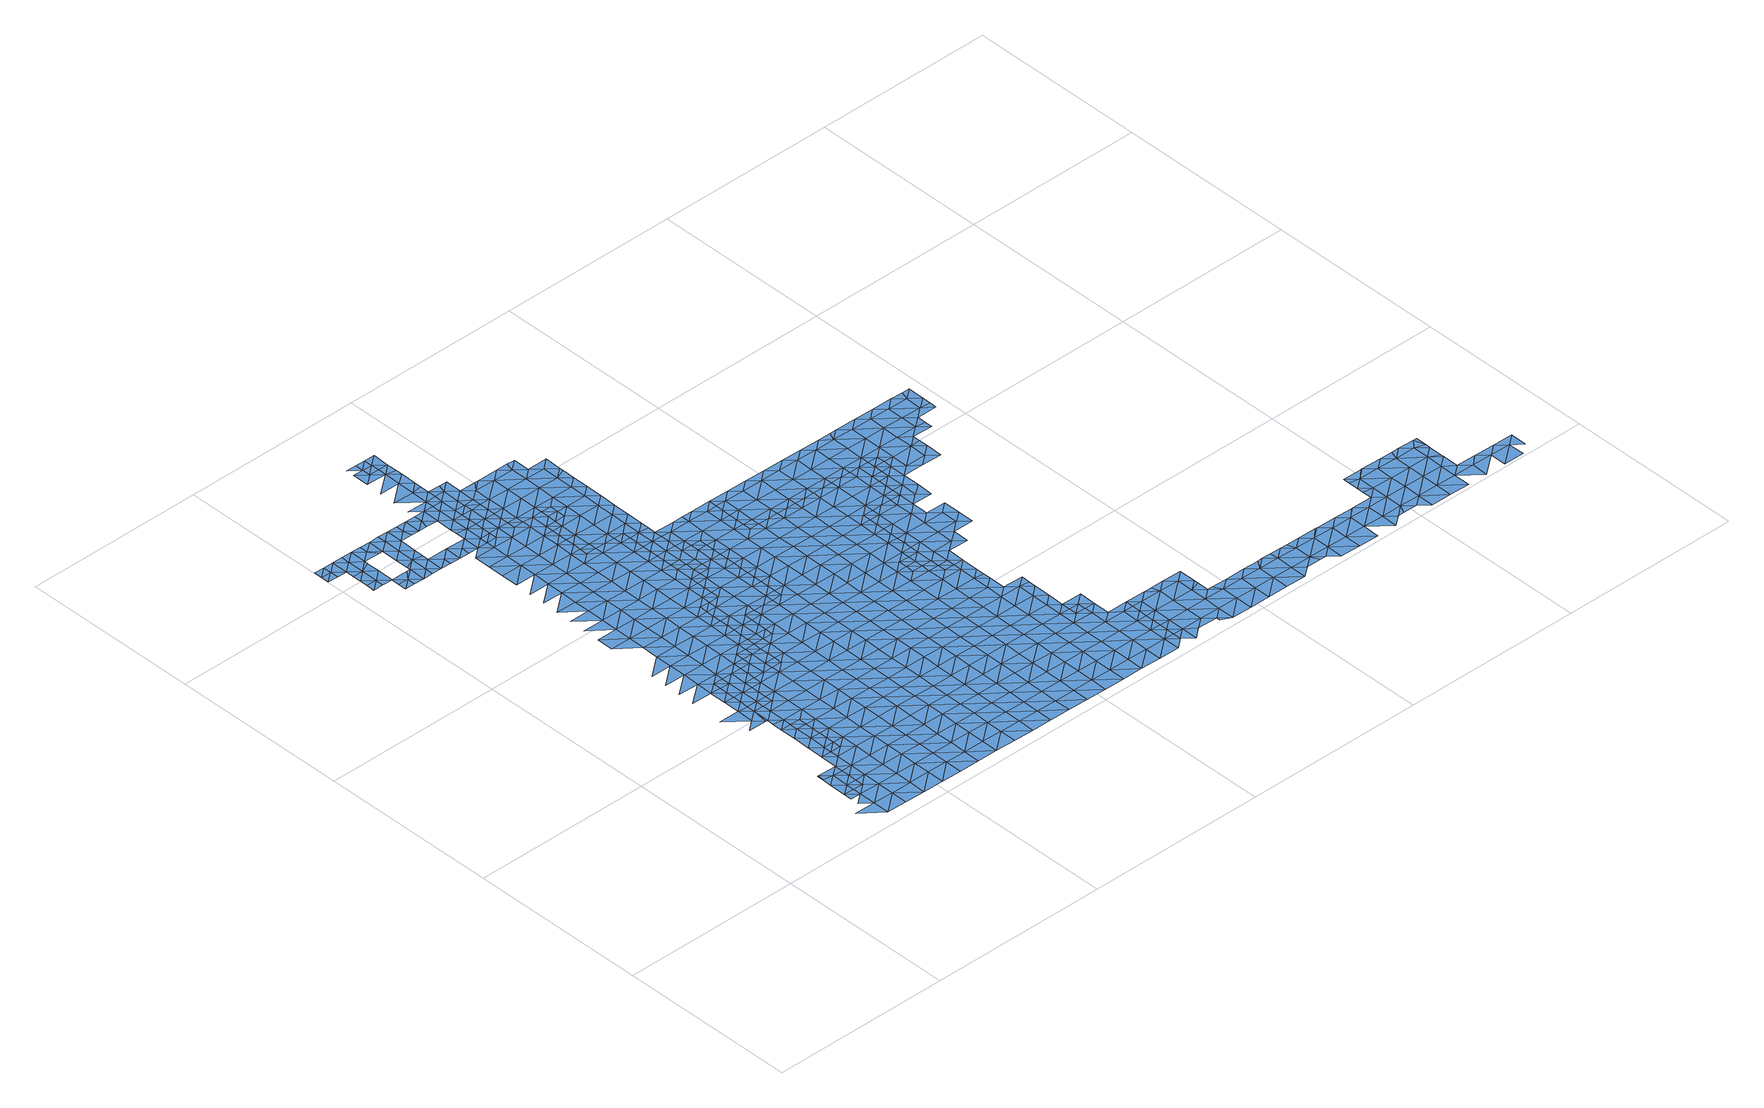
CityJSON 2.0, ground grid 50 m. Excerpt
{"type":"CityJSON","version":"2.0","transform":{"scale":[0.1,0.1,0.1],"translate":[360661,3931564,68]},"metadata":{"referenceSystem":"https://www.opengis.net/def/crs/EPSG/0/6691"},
"CityObjects":{
"waterbody1":{"type":"WaterBody","attributes":{"name":"9","class":"1140","function":"1","WaterBodyRiverFloodingRiskAttribute.description":"5","WaterBodyRiverFloodingRiskAttribute.rankOrg":"2","WaterBodyRiverFloodingRiskAttribute.adminType":"2","WaterBodyRiverFloodingRiskAttribute.scale":"L1"},"geometry":[{"type":"MultiSurface","lod":"1","boundaries":[[[0,1,2]],[[3,4,0]],[[5,6,3]],[[7,5,3]],[[8,3,0]],[[0,2,9]],[[3,10,7]],[[2,11,9]],[[8,10,3]],[[0,9,8]],[[12,9,11]],[[8,13,10]],[[13,14,15]],[[15,10,13]],[[16,17,14]],[[17,16,18]],[[14,13,16]],[[8,9,19]],[[19,9,12]],[[20,21,18]],[[16,20,18]],[[19,22,8]],[[13,8,22]],[[13,23,16]],[[24,21,20]],[[25,26,27]],[[12,28,19]],[[13,22,23]],[[20,29,24]],[[30,26,31]],[[32,28,12]],[[16,23,33]],[[20,16,34]],[[28,35,19]],[[20,34,29]],[[36,26,25]],[[16,33,34]],[[37,38,39]],[[22,19,35]],[[22,40,23]],[[31,26,36]],[[41,38,37]],[[36,25,42]],[[39,38,42]],[[43,44,31]],[[31,44,45]],[[31,36,43]],[[23,46,33]],[[47,48,49]],[[50,51,52]],[[50,29,51]],[[44,53,45]],[[29,34,51]],[[40,22,35]],[[36,42,54]],[[42,38,54]],[[55,28,32]],[[53,56,45]],[[41,57,38]],[[45,56,48]],[[58,59,49]],[[33,60,34]],[[61,62,63]],[[64,36,54]],[[61,52,62]],[[56,65,48]],[[66,49,48]],[[52,51,62]],[[46,23,40]],[[60,51,34]],[[65,66,48]],[[57,67,38]],[[62,68,63]],[[69,70,58]],[[38,67,54]],[[71,68,57]],[[71,63,68]],[[54,72,64]],[[55,32,73]],[[35,28,55]],[[60,33,46]],[[51,74,62]],[[75,58,49]],[[68,67,57]],[[76,77,69]],[[75,49,66]],[[40,35,78]],[[79,46,40]],[[80,68,62]],[[78,35,55]],[[54,81,72]],[[82,69,58]],[[51,60,74]],[[54,67,81]],[[83,75,66]],[[75,82,58]],[[84,60,46]],[[85,67,68]],[[86,76,69]],[[40,78,79]],[[87,88,89]],[[62,74,80]],[[90,91,92]],[[92,72,90]],[[55,73,93]],[[82,86,69]],[[94,78,55]],[[88,95,89]],[[89,96,87]],[[72,81,90]],[[97,81,67]],[[83,98,75]],[[93,94,55]],[[99,95,76]],[[46,79,84]],[[90,100,91]],[[68,80,85]],[[100,101,102]],[[102,91,100]],[[86,99,76]],[[103,79,78]],[[74,60,104]],[[105,90,81]],[[104,60,84]],[[106,80,74]],[[94,103,78]],[[67,85,97]],[[95,107,89]],[[108,101,100]],[[75,109,82]],[[99,107,95]],[[110,84,79]],[[111,96,112]],[[113,106,74]],[[113,74,104]],[[75,98,114]],[[80,115,85]],[[81,97,105]],[[116,114,98]],[[117,108,100]],[[82,118,86]],[[119,104,84]],[[89,120,96]],[[121,112,122]],[[106,115,80]],[[93,123,94]],[[110,79,103]],[[124,125,90]],[[109,75,114]],[[126,120,89]],[[85,127,97]],[[90,105,124]],[[100,90,125]],[[128,129,122]],[[86,130,99]],[[89,107,126]],[[115,127,85]],[[119,84,110]],[[100,125,117]],[[116,131,114]],[[118,82,109]],[[123,132,94]],[[133,105,97]],[[104,134,113]],[[135,129,128]],[[132,136,94]],[[137,109,114]],[[138,134,104]],[[112,96,139]],[[134,106,113]],[[112,140,122]],[[127,133,97]],[[141,137,114]],[[138,104,119]],[[141,114,131]],[[130,86,118]],[[103,94,136]],[[103,142,110]],[[140,128,122]],[[143,144,135]],[[145,117,125]],[[96,120,139]],[[136,142,103]],[[107,99,146]],[[107,147,126]],[[148,115,106]],[[124,105,133]],[[149,118,109]],[[110,150,119]],[[124,151,125]],[[147,120,126]],[[134,148,106]],[[152,135,128]],[[99,130,146]],[[112,139,140]],[[149,109,137]],[[125,153,145]],[[142,150,110]],[[154,143,155]],[[156,157,158]],[[115,159,127]],[[160,130,118]],[[147,107,146]],[[119,161,138]],[[162,139,120]],[[148,159,115]],[[163,153,125]],[[124,133,151]],[[151,163,125]],[[164,156,158]],[[150,161,119]],[[157,155,158]],[[128,140,152]],[[165,136,132]],[[152,166,135]],[[138,161,134]],[[137,167,149]],[[132,123,168]],[[127,169,133]],[[170,146,130]],[[159,169,127]],[[143,135,166]],[[171,164,172]],[[139,173,140]],[[118,149,160]],[[120,147,162]],[[123,174,168]],[[136,165,142]],[[166,175,143]],[[176,151,133]],[[177,178,171]],[[179,149,167]],[[164,158,172]],[[134,180,148]],[[172,177,171]],[[163,181,153]],[[161,180,134]],[[181,182,183]],[[169,176,133]],[[155,143,175]],[[146,184,147]],[[185,158,155]],[[173,139,162]],[[140,186,152]],[[183,153,181]],[[130,160,170]],[[170,184,146]],[[187,160,149]],[[173,186,140]],[[132,168,165]],[[142,188,150]],[[189,163,151]],[[190,187,149]],[[191,192,182]],[[190,149,179]],[[148,193,159]],[[165,188,142]],[[180,193,148]],[[194,166,152]],[[176,189,151]],[[195,172,158]],[[192,191,179]],[[191,182,181]],[[185,155,175]],[[196,170,160]],[[174,197,168]],[[150,198,161]],[[199,196,160]],[[200,178,177]],[[199,160,187]],[[159,201,169]],[[188,198,150]],[[162,147,202]],[[193,201,159]],[[203,175,166]],[[204,179,191]],[[205,165,168]],[[147,184,202]],[[195,158,185]],[[162,206,173]],[[152,186,194]],[[181,163,207]],[[161,208,180]],[[209,210,170]],[[170,210,184]],[[211,200,177]],[[197,205,168]],[[209,170,196]],[[169,212,176]],[[207,163,189]],[[198,208,161]],[[213,206,162]],[[181,214,191]],[[201,212,169]],[[213,162,202]],[[215,216,172]],[[217,188,165]],[[191,218,204]],[[166,194,203]],[[203,219,175]],[[175,220,185]],[[172,195,215]],[[180,221,193]],[[177,172,216]],[[222,223,184]],[[184,223,202]],[[205,217,165]],[[176,224,189]],[[208,221,180]],[[184,210,222]],[[212,224,176]],[[181,207,214]],[[225,194,186]],[[226,198,188]],[[227,195,185]],[[186,173,228]],[[211,177,216]],[[191,229,218]],[[193,230,201]],[[228,173,206]],[[223,231,202]],[[224,232,189]],[[189,233,207]],[[191,214,229]],[[175,219,220]],[[234,208,198]],[[202,235,213]],[[236,215,195]],[[237,238,239]],[[232,233,189]],[[240,239,238]],[[201,241,212]],[[188,217,226]],[[242,211,216]],[[243,211,242]],[[231,235,202]],[[244,214,207]],[[235,206,213]],[[193,221,230]],[[245,243,242]],[[205,197,246]],[[186,228,225]],[[247,248,249]],[[203,250,219]],[[247,218,248]],[[185,220,227]],[[251,221,208]],[[252,253,254]],[[203,194,250]],[[218,229,248]],[[233,244,207]],[[215,255,216]],[[256,220,219]],[[212,257,224]],[[198,226,234]],[[258,242,216]],[[223,259,231]],[[260,245,242]],[[261,245,260]],[[254,239,252]],[[262,229,214]],[[263,228,206]],[[201,230,241]],[[264,261,260]],[[217,205,265]],[[194,225,250]],[[266,267,268]],[[240,269,239]],[[266,249,267]],[[195,227,236]],[[235,263,206]],[[270,230,221]],[[271,256,219]],[[253,272,273]],[[265,205,246]],[[255,258,216]],[[249,248,267]],[[244,262,214]],[[256,274,220]],[[275,227,220]],[[276,277,278]],[[279,280,281]],[[259,282,231]],[[258,283,242]],[[208,234,251]],[[284,260,242]],[[285,264,260]],[[281,264,285]],[[286,248,229]],[[287,225,228]],[[274,275,220]],[[212,241,257]],[[224,288,232]],[[283,284,242]],[[289,290,239]],[[291,268,267]],[[226,217,292]],[[289,239,269]],[[215,236,255]],[[293,276,278]],[[219,250,271]],[[252,239,290]],[[279,281,285]],[[294,295,231]],[[275,296,227]],[[231,295,235]],[[217,265,292]],[[292,297,226]],[[278,277,272]],[[221,251,270]],[[298,285,260]],[[231,282,294]],[[299,250,225]],[[296,300,227]],[[301,302,293]],[[227,300,236]],[[224,257,303]],[[232,304,233]],[[305,298,260]],[[287,228,263]],[[305,260,284]],[[252,306,253]],[[234,226,297]],[[307,252,290]],[[308,309,230]],[[246,310,265]],[[295,311,235]],[[312,263,235]],[[313,256,271]],[[314,279,285]],[[286,229,262]],[[315,258,255]],[[267,248,286]],[[311,312,235]],[[300,316,236]],[[317,255,236]],[[224,303,288]],[[297,318,234]],[[233,304,244]],[[291,267,319]],[[252,307,306]],[[230,270,308]],[[241,230,309]],[[320,278,272]],[[316,317,236]],[[299,225,287]],[[251,234,318]],[[285,298,314]],[[314,321,279]],[[309,322,241]],[[265,323,292]],[[324,287,263]],[[325,313,271]],[[326,262,244]],[[272,253,327]],[[267,328,319]],[[253,306,327]],[[255,329,315]],[[232,288,304]],[[318,330,251]],[[251,331,270]],[[332,320,272]],[[257,241,322]],[[271,250,333]],[[324,263,312]],[[267,286,328]],[[333,250,299]],[[334,332,272]],[[329,255,317]],[[334,272,327]],[[335,325,271]],[[322,336,257]],[[292,337,297]],[[336,288,303]],[[338,299,287]],[[339,286,262]],[[265,310,323]],[[340,338,287]],[[270,341,308]],[[303,257,336]],[[342,324,312]],[[287,324,340]],[[244,304,326]],[[343,319,328]],[[335,271,333]],[[331,251,330]],[[337,292,323]],[[297,344,318]],[[317,345,329]],[[346,304,288]],[[347,333,299]],[[342,312,348]],[[349,347,299]],[[308,350,309]],[[286,351,328]],[[299,338,349]],[[262,326,339]],[[317,352,345]],[[328,353,343]],[[341,270,331]],[[354,324,342]],[[310,355,323]],[[344,297,337]],[[356,325,335]],[[357,330,318]],[[358,326,304]],[[359,329,345]],[[360,361,333]],[[348,362,342]],[[288,336,346]],[[333,347,360]],[[286,339,351]],[[335,333,361]],[[363,354,342]],[[352,364,345]],[[350,308,341]],[[322,309,350]],[[362,363,342]],[[365,364,352]],[[366,318,344]],[[364,359,345]],[[367,331,330]],[[361,368,335]],[[335,369,356]],[[326,370,339]],[[368,369,335]],[[371,328,351]],[[350,372,322]],[[304,346,358]],[[353,328,371]],[[337,323,373]],[[364,374,359]],[[375,354,363]],[[373,323,355]],[[336,322,372]],[[318,366,357]],[[331,367,341]],[[373,376,337]],[[370,326,358]],[[339,377,351]],[[372,378,336]],[[379,380,381]],[[370,377,339]],[[344,337,376]],[[379,353,371]],[[381,353,379]],[[346,336,378]],[[330,357,367]],[[341,382,350]],[[383,371,351]],[[378,384,346]],[[377,383,351]],[[385,386,387]],[[386,380,379]],[[385,380,386]],[[355,388,373]],[[358,346,384]],[[366,389,357]],[[382,341,367]],[[350,390,372]],[[391,379,371]],[[344,376,392]],[[366,344,389]],[[386,393,387]],[[384,394,358]],[[393,395,396]],[[383,391,371]],[[397,398,399]],[[396,387,393]],[[344,392,389]],[[399,400,397]],[[370,358,394]],[[401,377,370]],[[390,350,382]],[[388,402,373]],[[372,403,378]],[[397,400,404]],[[405,386,379]],[[393,406,395]],[[398,407,408]],[[376,373,402]],[[397,407,398]],[[409,406,410]],[[409,395,406]],[[411,383,377]],[[403,372,390]],[[378,412,384]],[[357,389,413]],[[367,357,414]],[[415,408,407]],[[404,416,397]],[[370,394,401]],[[379,391,417]],[[386,418,393]],[[414,357,413]],[[382,367,414]],[[419,420,421]],[[419,410,420]],[[376,402,422]],[[412,378,403]],[[410,406,420]],[[405,379,417]],[[392,376,423]],[[405,418,386]],[[384,424,394]],[[411,377,401]],[[425,391,383]],[[416,426,397]],[[397,426,407]],[[423,376,422]],[[427,416,428]],[[390,382,429]],[[388,430,402]],[[427,421,420]],[[428,421,427]],[[415,407,431]],[[432,425,383]],[[424,384,412]],[[389,392,433]],[[394,434,401]],[[435,420,406]],[[382,414,429]],[[432,383,411]],[[436,417,391]],[[427,426,416]],[[433,392,423]],[[406,393,435]],[[403,390,437]],[[438,422,402]],[[434,394,424]],[[413,389,439]],[[390,429,437]],[[393,418,435]],[[434,440,401]],[[441,438,402]],[[439,389,433]],[[414,413,439]],[[431,407,442]],[[407,426,442]],[[412,403,443]],[[411,401,440]],[[402,430,441]],[[436,391,425]],[[427,420,444]],[[403,437,443]],[[444,420,435]],[[440,445,411]],[[411,446,432]],[[405,417,447]],[[448,433,423]],[[429,414,449]],[[444,450,427]],[[424,412,451]],[[431,442,452]],[[423,422,448]],[[418,405,447]],[[424,453,434]],[[414,439,449]],[[426,427,450]],[[412,443,451]],[[417,436,447]],[[418,454,435]],[[432,455,425]],[[448,422,438]],[[437,429,456]],[[430,457,441]],[[446,411,445]],[[455,436,425]],[[434,458,440]],[[429,449,456]],[[442,426,459]],[[424,451,453]],[[454,418,447]],[[435,460,444]],[[452,442,461]],[[439,433,462]],[[426,450,459]],[[443,437,463]],[[455,432,446]],[[441,464,438]],[[465,447,436]],[[444,466,450]],[[433,448,462]],[[437,456,463]],[[434,453,458]],[[460,435,454]],[[440,467,445]],[[468,442,459]],[[464,448,438]],[[449,439,469]],[[461,442,468]],[[470,441,457]],[[451,443,471]],[[466,472,450]],[[472,473,450]],[[439,462,469]],[[444,474,466]],[[443,463,471]],[[447,475,454]],[[440,458,476]],[[445,477,446]],[[459,450,473]],[[436,455,465]],[[465,475,447]],[[444,460,474]],[[456,449,478]],[[441,470,464]],[[453,451,479]],[[448,480,462]],[[473,481,459]],[[482,468,459]],[[481,482,459]],[[449,469,478]],[[440,476,467]],[[451,471,479]],[[446,483,455]],[[484,469,462]],[[485,466,474]],[[463,456,486]],[[480,448,464]],[[461,468,487]],[[457,488,470]],[[483,465,455]],[[460,454,489]],[[490,487,468]],[[456,478,486]],[[445,467,477]],[[490,468,482]],[[453,479,491]],[[458,453,492]],[[460,493,474]],[[494,488,457]],[[495,467,476]],[[454,475,489]],[[489,493,460]],[[496,485,474]],[[484,462,480]],[[492,453,491]],[[476,458,492]],[[463,486,497]],[[446,477,483]],[[471,463,498]],[[499,495,476]],[[465,500,475]],[[483,500,465]],[[478,469,501]],[[498,463,497]],[[479,471,498]],[[502,503,467]],[[501,469,484]],[[464,470,504]],[[467,495,502]],[[477,467,503]],[[476,492,499]],[[504,470,488]],[[480,464,504]],[[496,474,505]],[[474,493,505]],[[486,478,506]],[[491,479,507]],[[506,478,501]],[[508,497,486]],[[489,475,509]],[[479,498,507]],[[510,495,499]],[[475,500,509]],[[484,480,511]],[[512,496,505]],[[492,513,499]],[[484,514,501]],[[515,486,506]],[[516,517,477]],[[518,498,497]],[[517,500,483]],[[480,504,511]],[[477,503,516]],[[493,489,519]],[[520,510,499]],[[491,507,521]],[[522,516,503]],[[519,489,509]],[[492,491,523]],[[524,507,498]],[[483,477,517]],[[525,504,488]],[[501,526,506]],[[508,486,515]],[[508,518,497]],[[505,527,512]],[[523,491,521]],[[492,523,513]],[[488,494,525]],[[499,513,520]],[[484,511,514]],[[514,528,501]],[[518,524,498]],[[505,493,529]],[[500,530,509]],[[510,520,531]],[[532,533,506]],[[534,527,505]],[[506,533,515]],[[493,519,529]],[[501,528,526]],[[532,506,526]],[[494,535,525]],[[504,536,511]],[[537,507,524]],[[522,538,516]],[[521,507,537]],[[539,508,515]],[[540,513,523]],[[533,539,515]],[[537,541,521]],[[542,523,521]],[[500,517,530]],[[543,514,511]],[[505,529,534]],[[541,542,521]],[[536,504,525]],[[544,545,516]],[[516,545,517]],[[536,543,511]],[[519,509,546]],[[516,538,544]],[[547,529,519]],[[548,526,528]],[[549,540,523]],[[518,550,524]],[[539,551,508]],[[509,530,546]],[[545,552,517]],[[508,551,518]],[[553,527,534]],[[525,535,554]],[[528,514,555]],[[552,556,517]],[[517,556,530]],[[557,555,514]],[[549,523,542]],[[543,557,514]],[[558,536,525]],[[528,559,548]],[[547,519,546]],[[560,558,525]],[[555,559,528]],[[561,534,529]],[[560,525,554]],[[562,553,534]],[[518,551,563]],[[564,565,530]],[[530,565,546]],[[550,518,563]],[[558,566,536]],[[530,556,564]],[[567,529,547]],[[566,568,536]],[[536,568,543]],[[565,569,546]],[[569,570,546]],[[568,571,543]],[[547,546,570]],[[529,567,561]],[[571,572,543]],[[562,534,561]],[[557,543,572]],[[572,573,557]],[[555,557,574]],[[573,574,557]],[[575,562,561]],[[567,547,576]],[[547,570,576]],[[561,577,575]],[[576,570,578]],[[579,580,567]],[[567,576,579]],[[561,567,580]],[[578,581,576]],[[561,580,577]],[[582,576,581]],[[583,577,580]],[[579,584,580]],[[585,582,581]],[[579,576,584]],[[586,583,580]],[[584,576,582]],[[585,587,582]],[[588,580,584]],[[586,580,588]],[[589,590,582]],[[582,587,589]],[[584,582,590]],[[591,586,588]],[[590,592,584]],[[592,593,584]],[[588,584,593]],[[591,588,594]],[[588,593,594]],[[594,593,595]],[[595,593,596]],[[597,594,595]],[[596,598,595]],[[598,599,595]],[[599,600,595]],[[597,595,600]]]}]},
"waterbody2":{"type":"WaterBody","attributes":{"name":"9","class":"1140","function":"1","WaterBodyRiverFloodingRiskAttribute.description":"5","WaterBodyRiverFloodingRiskAttribute.rankOrg":"1","WaterBodyRiverFloodingRiskAttribute.adminType":"2","WaterBodyRiverFloodingRiskAttribute.scale":"L1"},"geometry":[{"type":"MultiSurface","lod":"1","boundaries":[[[15,14,601]],[[7,10,601]],[[17,18,602]],[[602,14,17]],[[603,604,605]],[[5,601,606]],[[606,601,602]],[[606,602,603]],[[602,604,603]],[[18,604,602]],[[5,7,601]],[[10,15,601]],[[14,602,601]]]}]},
"waterbody3":{"type":"WaterBody","attributes":{"name":"9","class":"1140","function":"1","WaterBodyRiverFloodingRiskAttribute.description":"5","WaterBodyRiverFloodingRiskAttribute.rankOrg":"1","WaterBodyRiverFloodingRiskAttribute.adminType":"2","WaterBodyRiverFloodingRiskAttribute.scale":"L1"},"geometry":[{"type":"MultiSurface","lod":"1","boundaries":[[[607,608,21]],[[24,29,50]],[[609,610,611]],[[71,41,610]],[[41,37,610]],[[607,50,52]],[[611,608,609]],[[24,50,607]],[[607,21,24]],[[607,609,608]],[[610,37,611]],[[71,57,41]],[[63,71,610]],[[609,63,610]],[[609,61,63]],[[61,609,52]],[[52,609,607]]]}]},
"waterbody4":{"type":"WaterBody","attributes":{"name":"9","class":"1140","function":"1","WaterBodyRiverFloodingRiskAttribute.description":"5","WaterBodyRiverFloodingRiskAttribute.rankOrg":"1","WaterBodyRiverFloodingRiskAttribute.adminType":"2","WaterBodyRiverFloodingRiskAttribute.scale":"L1"},"geometry":[{"type":"MultiSurface","lod":"1","boundaries":[[[612,613,44]],[[53,44,613]],[[167,137,614]],[[141,614,137]],[[131,116,615]],[[108,615,101]],[[613,616,56]],[[179,167,192]],[[192,167,614]],[[192,614,182]],[[182,614,617]],[[131,615,117]],[[145,153,617]],[[108,117,615]],[[117,145,617]],[[117,617,131]],[[131,617,614]],[[141,131,614]],[[116,98,615]],[[615,98,101]],[[101,98,616]],[[613,101,616]],[[102,101,613]],[[91,102,613]],[[43,36,612]],[[92,91,612]],[[72,92,612]],[[64,72,612]],[[43,612,44]],[[83,616,98]],[[83,66,616]],[[616,66,65]],[[65,56,616]],[[53,613,56]],[[183,182,617]],[[153,183,617]],[[91,613,612]],[[36,64,612]]]}]},
"waterbody5":{"type":"WaterBody","attributes":{"name":"9","class":"1140","function":"1","WaterBodyRiverFloodingRiskAttribute.description":"5","WaterBodyRiverFloodingRiskAttribute.rankOrg":"1","WaterBodyRiverFloodingRiskAttribute.adminType":"2","WaterBodyRiverFloodingRiskAttribute.scale":"L1"},"geometry":[{"type":"MultiSurface","lod":"1","boundaries":[[[354,340,324]],[[348,312,618]],[[618,362,348]],[[619,362,618]],[[619,620,362]],[[619,410,620]],[[409,410,619]],[[396,395,621]],[[395,619,621]],[[329,359,622]],[[364,623,374]],[[364,365,623]],[[624,365,352]],[[625,365,624]],[[626,625,624]],[[404,400,627]],[[627,400,375]],[[628,375,400]],[[354,375,628]],[[620,375,363]],[[375,620,627]],[[620,421,627]],[[428,627,421]],[[428,404,627]],[[428,416,404]],[[419,421,620]],[[395,409,619]],[[620,410,419]],[[363,362,620]],[[340,354,628]],[[400,629,628]],[[360,347,630]],[[399,629,400]],[[398,408,630]],[[631,632,415]],[[361,360,630]],[[368,632,369]],[[356,633,325]],[[634,369,632]],[[635,636,634]],[[636,637,638]],[[315,329,639]],[[633,640,626]],[[626,624,300]],[[352,317,624]],[[625,623,365]],[[623,641,374]],[[359,374,622]],[[642,639,622]],[[283,315,639]],[[641,643,622]],[[641,644,643]],[[641,645,644]],[[641,623,645]],[[623,638,645]],[[646,645,638]],[[645,646,647]],[[648,635,634]],[[632,648,634]],[[631,648,632]],[[644,649,650]],[[651,650,649]],[[652,650,651]],[[650,652,653]],[[652,654,653]],[[655,275,274]],[[635,637,636]],[[638,637,646]],[[645,647,644]],[[374,641,622]],[[640,625,626]],[[625,640,638]],[[640,636,638]],[[636,640,633]],[[633,634,636]],[[634,633,369]],[[656,657,658]],[[656,658,659]],[[658,660,659]],[[658,661,660]],[[656,659,321]],[[662,321,659]],[[321,662,663]],[[664,663,662]],[[664,269,663]],[[289,269,664]],[[665,666,667]],[[666,668,669]],[[669,668,670]],[[670,671,669]],[[669,671,672]],[[669,672,673]],[[672,674,673]],[[623,625,638]],[[673,674,675]],[[676,675,674]],[[677,678,679]],[[677,679,680]],[[680,679,681]],[[680,681,682]],[[680,682,675]],[[628,338,340]],[[338,628,629]],[[353,381,683]],[[684,319,683]],[[685,684,683]],[[686,685,683]],[[380,686,683]],[[381,380,683]],[[385,387,686]],[[686,387,621]],[[686,621,687]],[[618,687,621]],[[687,618,295]],[[311,295,618]],[[294,282,687]],[[687,282,685]],[[282,688,685]],[[259,688,282]],[[259,222,688]],[[222,259,223]],[[349,338,629]],[[629,347,349]],[[347,629,630]],[[398,630,629]],[[399,398,629]],[[408,415,630]],[[630,415,632]],[[630,632,361]],[[368,361,632]],[[274,313,655]],[[649,644,647]],[[643,644,650]],[[689,650,653]],[[690,691,692]],[[658,692,661]],[[660,693,659]],[[693,662,659]],[[247,249,694]],[[268,291,684]],[[268,684,695]],[[695,684,688]],[[210,695,688]],[[209,695,210]],[[199,187,696]],[[696,187,694]],[[694,187,190]],[[694,190,204]],[[179,204,190]],[[204,218,247]],[[356,369,633]],[[313,325,655]],[[633,655,325]],[[633,626,655]],[[655,626,275]],[[296,275,626]],[[316,300,624]],[[316,624,317]],[[313,274,256]],[[296,626,300]],[[653,654,690]],[[697,692,691]],[[692,697,661]],[[662,698,664]],[[698,699,664]],[[664,699,290]],[[204,247,694]],[[694,249,696]],[[696,196,199]],[[209,196,695]],[[222,210,688]],[[688,684,685]],[[695,196,696]],[[696,268,695]],[[291,319,684]],[[696,249,266]],[[266,268,696]],[[319,343,683]],[[343,353,683]],[[290,289,664]],[[639,284,283]],[[305,284,700]],[[314,298,656]],[[656,321,314]],[[279,321,663]],[[269,240,701]],[[240,238,701]],[[702,703,679]],[[702,679,678]],[[269,280,663]],[[704,705,706]],[[707,708,709]],[[706,710,704]],[[711,708,712]],[[713,714,715]],[[715,716,717]],[[708,718,712]],[[719,720,718]],[[717,721,715]],[[721,713,715]],[[717,722,721]],[[723,668,665]],[[667,724,665]],[[725,726,727]],[[725,727,238]],[[238,727,728]],[[728,729,730]],[[731,732,733]],[[731,733,729]],[[729,733,730]],[[730,733,264]],[[728,701,238]],[[701,728,730]],[[269,701,280]],[[280,701,730]],[[663,280,279]],[[281,280,730]],[[281,730,264]],[[261,264,733]],[[261,733,245]],[[732,734,733]],[[733,734,245]],[[243,245,734]],[[243,200,211]],[[200,243,734]],[[385,686,380]],[[387,396,621]],[[619,618,621]],[[312,311,618]],[[294,687,295]],[[686,687,685]],[[200,734,178]],[[732,178,734]],[[735,178,732]],[[736,737,735]],[[738,736,739]],[[740,741,739]],[[742,675,740]],[[682,741,740]],[[676,680,675]],[[743,741,682]],[[737,178,735]],[[738,739,741]],[[681,743,682]],[[679,703,744]],[[744,681,679]],[[673,675,745]],[[673,666,669]],[[746,672,747]],[[748,746,747]],[[748,708,707]],[[718,708,748]],[[718,748,719]],[[740,675,682]],[[739,749,740]],[[736,749,739]],[[735,749,736]],[[749,735,732]],[[750,728,727]],[[750,727,724]],[[726,724,727]],[[724,726,665]],[[747,719,748]],[[751,719,747]],[[671,751,747]],[[672,671,747]],[[675,742,745]],[[723,665,726]],[[720,716,718]],[[718,716,712]],[[712,716,715]],[[714,712,715]],[[711,710,708]],[[706,708,710]],[[708,706,709]],[[709,706,678]],[[752,678,706]],[[752,706,705]],[[329,622,639]],[[745,666,673]],[[665,668,666]],[[315,283,258]],[[700,298,305]],[[298,700,656]],[[656,700,657]],[[657,700,642]],[[700,639,642]],[[700,284,639]],[[643,657,642]],[[657,643,689]],[[643,650,689]],[[689,658,657]],[[689,692,658]],[[692,689,690]],[[690,689,653]],[[643,642,622]]]}]},
"waterbody6":{"type":"WaterBody","attributes":{"name":"9","class":"1140","function":"1","WaterBodyRiverFloodingRiskAttribute.description":"5","WaterBodyRiverFloodingRiskAttribute.rankOrg":"1","WaterBodyRiverFloodingRiskAttribute.adminType":"2","WaterBodyRiverFloodingRiskAttribute.scale":"L1"},"geometry":[{"type":"MultiSurface","lod":"1","boundaries":[[[753,278,320]],[[320,332,753]],[[332,754,753]],[[755,753,754]],[[753,755,293]],[[293,755,301]],[[278,753,293]]]}]},
"waterbody7":{"type":"WaterBody","attributes":{"name":"9","class":"1140","function":"1","WaterBodyRiverFloodingRiskAttribute.description":"5","WaterBodyRiverFloodingRiskAttribute.rankOrg":"1","WaterBodyRiverFloodingRiskAttribute.adminType":"2","WaterBodyRiverFloodingRiskAttribute.scale":"L1"},"geometry":[{"type":"MultiSurface","lod":"1","boundaries":[[[548,559,756]],[[756,526,548]],[[757,756,559]],[[757,533,756]],[[532,756,533]],[[526,756,532]]]}]},
"waterbody8":{"type":"WaterBody","attributes":{"name":"9","class":"1140","function":"1","WaterBodyRiverFloodingRiskAttribute.description":"5","WaterBodyRiverFloodingRiskAttribute.rankOrg":"1","WaterBodyRiverFloodingRiskAttribute.adminType":"2","WaterBodyRiverFloodingRiskAttribute.scale":"L1"},"geometry":[{"type":"MultiSurface","lod":"1","boundaries":[[[758,558,560]],[[758,554,759]],[[560,554,758]],[[758,760,558]],[[566,760,568]],[[566,558,760]],[[759,761,758]],[[760,762,568]],[[571,568,762]],[[572,571,762]],[[761,763,758]],[[572,764,573]],[[762,764,572]],[[574,573,764]],[[760,758,763]],[[764,765,574]],[[762,760,766]],[[767,764,762]],[[760,763,766]],[[763,761,768]],[[769,762,766]],[[767,762,769]],[[764,767,765]],[[768,770,763]],[[771,772,768]],[[766,763,770]],[[767,773,765]],[[770,768,772]],[[769,766,774]],[[774,766,770]],[[767,775,773]],[[774,776,769]],[[769,777,767]],[[776,777,769]],[[772,778,770]],[[767,777,775]],[[770,778,774]],[[774,779,776]],[[772,780,778]],[[778,781,774]],[[782,777,776]],[[783,782,776]],[[774,781,779]],[[784,775,777]],[[783,776,779]],[[779,781,785]],[[784,777,782]],[[778,786,781]],[[778,780,786]],[[785,781,787]],[[786,780,788]],[[787,781,789]],[[781,786,789]],[[788,790,786]],[[791,790,788]],[[787,789,792]],[[789,786,790]],[[793,789,790]],[[792,789,793]],[[791,794,790]],[[792,793,795]],[[790,796,793]],[[793,797,795]],[[790,794,796]],[[793,798,797]],[[793,796,798]],[[799,796,794]],[[797,798,800]],[[798,796,801]],[[796,799,801]],[[800,798,802]],[[798,803,802]],[[799,804,801]],[[803,798,801]],[[802,803,805]],[[801,804,806]],[[807,803,801]],[[808,805,803]],[[809,801,806]],[[809,807,801]],[[807,808,803]],[[809,806,810]],[[810,811,809]],[[808,807,812]],[[811,813,809]],[[809,814,807]],[[812,807,815]],[[807,814,815]],[[809,813,814]],[[815,814,816]],[[811,817,813]],[[818,816,814]],[[819,818,814]],[[813,817,820]],[[814,813,819]],[[813,820,819]],[[818,819,821]],[[820,822,819]],[[823,820,824]],[[822,825,819]],[[821,819,825]],[[822,820,823]],[[826,823,824]],[[826,827,823]],[[828,822,823]],[[825,822,829]],[[830,827,826]],[[828,823,827]],[[829,822,828]],[[831,832,829]],[[827,830,833]],[[832,831,834]],[[831,829,828]],[[835,836,834]],[[837,827,833]],[[827,838,828]],[[835,834,831]],[[837,838,827]],[[839,836,835]],[[828,840,831]],[[833,841,837]],[[842,839,835]],[[838,840,828]],[[840,835,831]],[[841,843,837]],[[840,844,835]],[[842,835,845]],[[835,844,845]],[[837,846,838]],[[847,837,843]],[[846,848,838]],[[837,847,846]],[[840,848,844]],[[840,838,848]],[[845,844,849]],[[843,850,847]],[[848,851,844]],[[852,846,847]],[[849,844,851]],[[853,848,846]],[[847,850,854]],[[855,849,851]],[[847,854,852]],[[851,848,853]],[[846,852,853]],[[855,851,856]],[[854,857,852]],[[851,858,856]],[[859,860,854]],[[851,853,858]],[[857,861,852]],[[852,861,853]],[[854,860,857]],[[862,863,853]],[[864,856,858]],[[853,863,858]],[[862,853,861]],[[860,865,857]],[[866,864,858]],[[866,858,863]],[[867,860,859]],[[864,866,868]],[[867,869,860]],[[865,860,869]],[[870,869,867]],[[871,872,867]],[[872,870,867]],[[871,873,872]],[[874,870,872]],[[874,872,875]]]}]},
"waterbody9":{"type":"WaterBody","attributes":{"name":"9","class":"1140","function":"1","WaterBodyRiverFloodingRiskAttribute.description":"5","WaterBodyRiverFloodingRiskAttribute.rankOrg":"1","WaterBodyRiverFloodingRiskAttribute.adminType":"2","WaterBodyRiverFloodingRiskAttribute.scale":"L1"},"geometry":[{"type":"MultiSurface","lod":"1","boundaries":[[[876,877,878]],[[879,880,881]],[[879,882,880]],[[880,882,883]],[[881,884,879]],[[885,879,884]],[[569,565,886]],[[887,886,565]],[[886,887,876]],[[570,569,886]],[[578,570,886]],[[585,878,587]],[[589,587,888]],[[889,890,891]],[[892,890,889]],[[892,893,890]],[[894,895,896]],[[895,894,897]],[[894,898,897]],[[899,898,894]],[[899,900,898]],[[900,899,901]],[[901,899,902]],[[902,899,903]],[[904,902,903]],[[905,904,903]],[[513,540,520]],[[466,485,472]],[[485,496,906]],[[907,906,496]],[[907,908,906]],[[908,907,909]],[[907,910,909]],[[527,910,907]],[[890,893,911]],[[891,890,911]],[[888,912,590]],[[590,589,888]],[[585,581,878]],[[878,581,886]],[[581,578,886]],[[553,910,527]],[[553,562,910]],[[583,586,913]],[[914,913,586]],[[913,914,915]],[[916,915,914]],[[917,915,916]],[[918,915,917]],[[918,919,915]],[[920,919,918]],[[919,920,921]],[[922,921,920]],[[923,921,922]],[[923,924,921]],[[924,923,925]],[[926,918,927]],[[927,917,928]],[[917,929,928]],[[930,929,917]],[[931,929,930]],[[932,929,931]],[[929,932,933]],[[933,932,934]],[[932,900,934]],[[900,932,935]],[[934,900,901]],[[936,929,933]],[[935,932,931]],[[935,931,937]],[[931,938,937]],[[600,937,938]],[[939,937,600]],[[911,937,939]],[[911,940,937]],[[940,911,941]],[[942,941,911]],[[941,943,944]],[[943,945,944]],[[945,897,944]],[[893,942,911]],[[940,941,944]],[[940,944,935]],[[944,898,935]],[[891,911,939]],[[939,598,891]],[[599,598,939]],[[591,594,914]],[[914,594,938]],[[596,593,912]],[[593,592,912]],[[592,590,912]],[[912,598,596]],[[938,594,597]],[[600,599,939]],[[597,600,938]],[[940,935,937]],[[931,930,938]],[[930,916,938]],[[928,929,936]],[[481,473,908]],[[908,482,481]],[[946,482,908]],[[946,490,482]],[[946,487,490]],[[487,946,925]],[[946,924,925]],[[924,946,909]],[[924,909,921]],[[909,947,921]],[[926,922,920]],[[919,921,947]],[[919,947,948]],[[948,947,910]],[[919,948,913]],[[577,913,948]],[[575,577,948]],[[948,562,575]],[[926,920,918]],[[918,917,927]],[[930,917,916]],[[938,916,914]],[[919,913,915]],[[914,586,591]],[[577,583,913]],[[948,910,562]],[[512,527,907]],[[909,910,947]],[[946,908,909]],[[906,908,473]],[[473,472,906]],[[907,496,512]],[[472,485,906]],[[905,903,949]],[[949,903,894]],[[935,898,900]],[[903,899,894]],[[897,898,944]],[[949,894,896]],[[564,556,887]],[[556,950,887]],[[552,950,556]],[[552,545,950]],[[522,503,951]],[[951,503,502]],[[878,877,587]],[[878,886,876]],[[885,882,879]],[[882,952,883]],[[952,953,954]],[[954,955,956]],[[538,956,955]],[[544,538,955]],[[544,955,545]],[[957,958,549]],[[531,956,538]],[[951,531,538]],[[522,951,538]],[[955,950,545]],[[887,950,876]],[[564,887,565]],[[502,510,951]],[[510,502,495]],[[510,531,951]],[[520,958,531]],[[520,540,958]],[[531,958,956]],[[957,956,958]],[[957,954,956]],[[957,959,954]],[[959,952,954]],[[882,953,952]],[[885,953,882]],[[950,953,885]],[[953,950,955]],[[955,954,953]],[[885,876,950]],[[884,876,885]],[[877,876,884]],[[540,549,958]],[[877,960,961]],[[888,587,961]],[[961,962,888]],[[888,963,912]],[[889,891,963]],[[963,888,962]],[[598,963,891]],[[963,598,912]],[[960,962,961]],[[587,877,961]]]}]}
},
"vertices":[
[347,86,6],[290,87,6],[346,40,6],[347,132,6],[319,110,6],[319,156,6],[319,133,6],[348,155,6],[404,131,6],[403,85,6],[376,155,6],[403,39,6],[459,38,6],[405,178,6],[377,201,6],[376,178,6],[405,224,6],[377,224,6],[377,247,6],[460,84,6],[406,270,6],[378,294,6],[461,131,6],[461,177,6],[407,293,6],[375,479,6],[353,502,7],[324,479,7],[517,84,6],[435,293,6],[297,549,7],[354,548,7],[516,37,6],[462,223,6],[463,269,6],[517,130,6],[382,525,6],[380,432,6],[409,455,6],[381,459,6],[518,176,6],[409,432,6],[381,479,6],[382,548,6],[383,571,6],[355,595,7],[519,222,6],[299,642,7],[355,641,7],[356,687,7],[435,316,6],[464,315,6],[436,339,6],[383,594,6],[410,501,6],[573,83,6],[383,617,6],[437,431,6],[357,733,7],[299,688,7],[520,268,6],[436,362,6],[464,362,6],[436,385,6],[410,524,6],[384,640,6],[384,663,6],[466,454,6],[465,408,6],[357,779,7],[300,734,7],[437,408,6],[438,524,6],[573,36,6],[520,315,6],[413,686,6],[358,826,7],[301,780,7],[574,129,6],[575,175,6],[521,361,6],[466,500,6],[413,732,7],[412,663,6],[575,221,6],[522,407,6],[414,779,7],[304,965,7],[303,919,7],[360,918,7],[467,547,6],[439,570,6],[439,547,6],[629,36,6],[630,82,6],[359,872,7],[360,964,7],[522,453,6],[441,663,6],[415,825,7],[468,593,6],[440,616,6],[440,593,6],[631,128,6],[576,267,6],[523,499,6],[578,360,6],[416,871,7],[468,616,6],[470,731,7],[631,174,6],[304,1011,7],[361,1010,7],[577,314,6],[469,685,6],[578,406,6],[469,662,6],[497,615,6],[471,778,7],[632,220,6],[417,963,7],[305,1058,7],[362,1057,7],[686,35,6],[524,546,6],[525,592,6],[416,917,7],[579,452,6],[362,1103,7],[306,1104,7],[472,824,7],[497,662,6],[687,81,6],[580,499,6],[634,313,6],[363,1149,7],[687,127,6],[498,708,6],[633,267,6],[418,1010,7],[418,1056,7],[498,685,6],[688,173,6],[364,1195,7],[307,1150,7],[525,615,6],[472,870,7],[473,916,7],[634,359,6],[527,731,7],[689,220,6],[581,545,6],[419,1102,7],[553,615,6],[307,1196,7],[365,1242,7],[309,1289,7],[308,1242,7],[365,1288,7],[635,405,6],[527,777,7],[690,266,6],[474,963,7],[581,591,6],[309,1335,7],[744,126,6],[420,1148,7],[526,707,6],[743,80,6],[636,451,6],[528,823,7],[310,1381,7],[366,1334,7],[474,1009,7],[743,34,6],[421,1194,7],[636,498,6],[367,1380,7],[339,1404,7],[555,707,6],[690,312,6],[582,637,6],[554,661,6],[554,638,6],[529,869,7],[421,1241,7],[475,1055,7],[555,753,7],[745,172,6],[637,544,6],[555,730,7],[583,683,6],[554,684,6],[691,358,6],[476,1101,7],[422,1287,7],[556,799,7],[799,33,6],[746,219,6],[556,776,7],[367,1403,7],[692,404,6],[530,915,7],[477,1147,7],[583,707,6],[800,79,6],[531,1008,7],[638,590,6],[746,265,6],[557,823,7],[557,846,7],[396,1403,7],[692,451,6],[530,962,7],[639,636,6],[423,1333,7],[423,1379,7],[801,125,6],[611,706,6],[477,1194,7],[478,1240,7],[747,311,6],[557,869,7],[558,892,7],[693,497,6],[533,1100,7],[801,172,6],[479,1286,7],[532,1054,7],[639,683,6],[748,357,6],[586,915,7],[694,543,6],[695,589,6],[802,218,6],[587,961,7],[479,1332,7],[314,1612,7],[342,1589,7],[370,1611,7],[370,1588,7],[748,403,6],[424,1426,7],[396,1426,7],[695,635,6],[396,1449,7],[856,32,6],[612,729,7],[640,729,7],[612,752,7],[533,1146,7],[803,264,6],[371,1657,7],[372,1704,7],[314,1658,7],[480,1378,7],[506,1216,7],[749,450,6],[452,1402,7],[586,891,7],[425,1472,7],[397,1472,7],[696,682,6],[588,1007,7],[397,1495,7],[857,78,6],[612,775,7],[641,775,7],[613,799,7],[398,1588,7],[804,310,6],[534,1193,7],[373,1750,7],[315,1705,7],[506,1239,7],[507,1262,7],[317,1797,7],[316,1751,7],[345,1773,7],[426,1541,7],[398,1542,7],[397,1518,7],[614,891,7],[453,1425,7],[453,1448,7],[426,1518,7],[697,728,6],[588,1053,7],[751,542,6],[399,1611,7],[399,1634,7],[641,798,7],[857,124,6],[345,1797,7],[615,914,7],[615,937,7],[507,1286,7],[858,171,6],[454,1494,7],[589,1099,7],[507,1309,7],[345,1820,7],[317,1820,7],[750,496,6],[751,588,6],[453,1471,7],[400,1680,7],[400,1661,7],[804,356,6],[805,403,6],[913,31,6],[615,960,7],[616,983,7],[534,1216,7],[454,1518,7],[481,1402,7],[508,1332,7],[508,1355,7],[859,217,6],[670,798,6],[373,1773,7],[454,1541,7],[806,449,6],[913,77,6],[616,1030,7],[563,1215,7],[752,635,6],[401,1726,7],[697,774,6],[509,1401,7],[860,263,6],[860,309,6],[401,1773,7],[590,1146,7],[401,1743,7],[591,1192,7],[807,495,6],[914,124,6],[617,1076,7],[753,681,6],[617,1053,7],[861,356,6],[644,1006,7],[698,797,6],[915,170,6],[537,1378,7],[807,541,6],[618,1122,7],[644,983,7],[618,1099,7],[862,402,6],[753,727,6],[536,1354,7],[726,797,6],[645,1029,7],[969,30,6],[591,1215,7],[916,262,6],[808,587,6],[537,1401,7],[618,1145,7],[619,1168,7],[672,983,7],[673,1006,7],[565,1377,7],[565,1354,7],[916,216,6],[917,308,6],[619,1191,7],[619,1214,7],[809,634,6],[754,773,6],[862,448,6],[970,76,6],[566,1400,7],[673,1029,7],[971,123,6],[809,680,6],[863,494,6],[755,819,6],[727,843,6],[727,820,6],[918,355,6],[810,726,6],[864,540,6],[727,866,6],[756,866,6],[728,889,6],[1026,29,6],[972,215,6],[918,401,6],[811,772,6],[972,169,6],[756,912,6],[865,587,6],[728,935,6],[728,912,6],[703,1098,6],[675,1121,7],[674,1098,7],[674,1075,7],[865,633,6],[1027,76,6],[919,447,6],[702,1075,6],[812,865,6],[757,958,6],[703,1144,6],[675,1144,7],[729,959,6],[729,982,6],[866,679,6],[920,493,6],[973,261,6],[974,308,6],[675,1167,7],[731,1074,6],[812,819,6],[813,911,6],[729,1005,6],[758,1004,6],[730,1028,6],[1027,122,6],[1028,168,6],[921,539,6],[868,771,6],[759,1097,6],[758,1051,6],[730,1051,6],[974,354,6],[1083,28,6],[732,1166,6],[867,725,6],[1029,214,6],[921,586,6],[814,957,6],[868,818,6],[975,400,6],[1084,121,6],[1030,260,6],[922,632,6],[1083,75,6],[760,1143,6],[976,446,6],[814,1003,6],[923,678,6],[923,724,6],[869,864,6],[1085,167,6],[1030,307,6],[815,1050,6],[977,492,6],[761,1166,6],[977,539,6],[870,910,6],[924,771,6],[1031,353,6],[1139,28,6],[978,585,6],[816,1096,6],[870,956,6],[789,1166,6],[1086,213,6],[1032,399,6],[1141,120,6],[925,817,6],[843,1026,6],[979,677,6],[817,1142,6],[1086,260,6],[1140,74,6],[1033,445,6],[844,1049,6],[844,1072,6],[871,1003,6],[926,863,6],[979,631,6],[980,723,6],[1087,306,6],[1033,492,6],[1142,166,6],[844,1095,6],[845,1119,6],[981,770,6],[1142,212,6],[871,1026,6],[1088,352,6],[845,1165,6],[1197,73,6],[926,909,6],[845,1142,6],[1034,538,6],[1035,584,6],[927,955,6],[1196,27,6],[1007,654,6],[900,1025,6],[1088,398,6],[1089,444,6],[1035,630,6],[982,816,6],[1143,259,6],[1008,677,6],[1008,700,6],[1198,119,6],[928,1002,6],[1144,305,6],[1090,491,6],[1145,397,6],[982,862,6],[1036,653,6],[1198,165,6],[928,1025,6],[1063,607,6],[1199,212,6],[1144,351,6],[1037,723,6],[1038,769,6],[1146,444,6],[983,908,6],[1064,630,6],[1091,537,6],[1036,699,6],[1091,583,6],[1118,467,6],[1253,72,6],[1172,281,6],[957,1024,6],[1200,258,6],[984,955,6],[1038,815,6],[1064,653,6],[1172,304,6],[1172,328,6],[984,1001,6],[1253,26,6],[1254,118,6],[1119,513,6],[1065,699,6],[1173,374,6],[1092,606,6],[1119,535,6],[1119,560,6],[1255,164,6],[1065,722,6],[1066,745,6],[1039,861,6],[1040,907,6],[1200,281,6],[1120,606,6],[1175,466,6],[1174,420,6],[1066,768,6],[985,1024,6],[1281,48,6],[1228,234,6],[1066,791,6],[1256,211,6],[1282,95,6],[1228,280,6],[1282,72,6],[1041,1000,6],[1013,1023,6],[1174,441,6],[1067,815,6],[1067,838,6],[1283,118,6],[1040,954,6],[1283,141,6],[1067,861,6],[1068,884,6],[1283,164,6],[1284,187,6],[1284,210,6],[1284,233,6],[1042,1023,6],[1096,907,6],[1070,1023,6],[1096,883,6],[1097,953,6],[1098,999,6],[1124,883,6],[1153,906,6],[1098,1022,6],[1154,952,6],[1153,883,6],[1127,1022,6],[1181,882,6],[1155,998,6],[1181,905,6],[1182,928,6],[1155,1021,6],[1182,951,6],[1182,975,6],[1183,1021,6],[1211,997,6],[1211,974,6],[1212,1020,6],[1239,974,6],[1240,997,6],[1240,1020,6],
[348,179,6],[349,225,6],[321,229,6],[323,248,6],[321,248,6],[320,202,6],
[407,316,6],[379,340,6],[408,363,6],[408,409,6],[380,386,6],
[411,547,6],[411,594,6],[526,684,6],[469,639,6],[412,640,6],[525,638,6],
[644,960,7],[700,959,6],[701,1005,6],[700,913,6],[538,1424,7],[594,1377,7],[536,1331,7],[593,1330,7],[535,1285,7],[702,1051,6],[645,1052,7],[646,1098,7],[647,1145,7],[676,1189,7],[647,1191,7],[591,1238,7],[648,1237,7],[677,1260,7],[649,1283,7],[677,1306,7],[649,1330,7],[481,1425,7],[592,1284,7],[594,1423,7],[538,1470,7],[595,1469,7],[651,1422,7],[650,1376,7],[678,1352,7],[679,1398,7],[676,1214,7],[680,1445,7],[652,1468,7],[680,1479,7],[680,1491,7],[652,1514,7],[681,1537,7],[535,1239,7],[482,1517,7],[539,1516,7],[540,1562,7],[483,1563,7],[512,1586,7],[568,1585,7],[455,1587,7],[426,1564,7],[427,1610,7],[256,1567,7],[228,1544,7],[262,1544,7],[228,1590,7],[200,1568,7],[200,1591,7],[172,1591,7],[171,1545,7],[199,1521,7],[170,1499,7],[198,1475,7],[170,1463,7],[159,1453,7],[113,1453,7],[141,1430,7],[170,1453,7],[169,1406,7],[197,1429,7],[698,820,6],[642,821,7],[642,867,7],[699,867,6],[643,914,7],[586,868,7],[596,1515,7],[624,1538,7],[625,1584,7],[596,1562,7],[502,1586,7],[583,730,7],[585,822,7],[584,776,7],[603,1585,7],[456,1633,7],[434,1633,7],[482,1471,7],[370,1565,7],[112,1430,7],[112,1407,7],[57,1477,7],[56,1454,7],[85,1477,7],[114,1535,7],[86,1523,7],[114,1500,7],[57,1501,7],[57,1524,7],[58,1547,7],[1,1548,7],[29,1547,7],[30,1570,7],[58,1593,7],[30,1593,7],[86,1569,7],[115,1592,7],[87,1593,7],[1,1571,7],[2,1594,7],[257,1590,7],[284,1543,7],[313,1589,7],[285,1589,7],[313,1566,7],[341,1542,7],[340,1496,7],[369,1519,7],[340,1477,7],[340,1450,7],[368,1473,7],[368,1426,7],[311,1427,7],[282,1405,7],[310,1404,7],[254,1405,7],[254,1428,7],[226,1452,7],[225,1406,7],[226,1470,7],[197,1406,7],[140,1407,7],[227,1498,7],[160,1545,7],[143,1569,7],[114,1546,7],[283,1451,7],[308,1543,7],[143,1592,7],[85,1454,7],
[373,1796,7],[402,1819,7],[373,1819,7],
[1200,304,6],[1229,327,6],
[1310,71,6],[1309,25,6],[1311,117,6],[1338,48,6],[1312,164,6],[1367,70,6],[1312,210,6],[1341,232,6],[1368,116,6],[1369,209,6],[1395,47,6],[1368,163,6],[1423,69,6],[1395,36,6],[1423,23,6],[1363,232,6],[1424,116,6],[1398,232,6],[1425,162,6],[1426,208,6],[1480,69,6],[1453,138,6],[1479,22,6],[1481,115,6],[1454,184,6],[1453,171,6],[1454,231,6],[1467,138,6],[1537,68,6],[1510,137,6],[1536,21,6],[1538,114,6],[1594,67,6],[1593,21,6],[1566,137,6],[1594,113,6],[1649,20,6],[1609,136,6],[1650,66,6],[1623,136,6],[1651,112,6],[1678,42,6],[1649,135,6],[1707,65,6],[1680,135,6],[1708,111,6],[1718,42,6],[1699,134,6],[1735,41,6],[1764,110,6],[1736,134,6],[1764,64,6],[1763,18,6],[1820,17,5],[1787,133,6],[1820,63,5],[1821,109,5],[1793,133,6],[1798,133,5],[1876,16,5],[1850,132,5],[1878,109,5],[1877,62,5],[1901,131,5],[1934,108,5],[1934,61,5],[1933,15,5],[1906,131,5],[1962,38,5],[1990,61,5],[1991,107,5],[1963,130,5],[1980,38,5],[1992,153,5],[1963,157,5],[2018,37,5],[1964,177,5],[1992,199,5],[1964,205,5],[2047,60,5],[2048,106,5],[1964,223,5],[2048,152,5],[2046,13,5],[2017,222,5],[2103,13,5],[2049,198,5],[2021,222,5],[2104,105,5],[2104,59,5],[2105,151,5],[2078,221,5],[2160,12,5],[2106,197,5],[2161,104,5],[2162,150,5],[2160,58,5],[2113,220,5],[2134,220,5],[2189,81,5],[2162,197,5],[2216,11,5],[2217,57,5],[2190,127,5],[2190,136,5],[2190,173,5],[2180,219,5],[2243,80,5],[2191,188,5],[2274,56,5],[2191,219,5],[2246,80,5],[2302,79,5],[2273,10,5],[2330,55,5],[2330,9,5],[2359,78,5],[2358,32,5],
[1152,813,6],[1180,836,6],[1152,859,6],[1208,766,6],[1236,743,6],[1236,789,6],[1207,720,6],[1235,696,6],[1180,790,6],[1151,767,6],[1096,860,6],[1095,814,6],[1210,905,6],[1295,927,6],[1324,949,6],[1267,950,6],[1352,926,6],[1353,972,7],[1439,1086,6],[1467,1063,6],[1468,1084,6],[1411,1063,6],[1383,1087,6],[1383,1133,6],[1327,1134,6],[1355,1157,6],[1412,1156,6],[1440,1132,6],[1448,1155,6],[1469,1155,6],[872,1049,6],[929,1048,6],[873,1095,6],[929,1094,6],[985,1047,6],[1325,995,7],[1210,951,6],[1099,1045,6],[1155,1044,6],[1099,1091,6],[1156,1091,6],[1157,1137,6],[1100,1138,6],[1043,1092,6],[1043,1139,6],[987,1139,6],[1015,1162,6],[959,1163,6],[930,1140,6],[902,1164,6],[1072,1161,6],[1129,1160,6],[1185,1159,6],[1213,1136,6],[1213,1090,6],[1269,1089,6],[1270,1135,6],[1242,1159,6],[1299,1158,6],[1326,1088,6],[1223,1159,6],[1269,1043,6],[1212,1043,6],[1268,996,6],[1325,1042,6],[1353,1018,7],[1353,998,7],[1410,1017,6],[1382,1041,6],[1410,1039,6],[873,1141,6],[986,1093,6],[1042,1046,6],[1468,1109,6],[1094,768,6],[1036,676,6],[1178,697,6],[1150,721,6],[1149,675,6],[1094,722,6],[1093,675,6],[1121,652,6],[1092,629,6],[1177,651,6],[1237,835,6],[1209,859,6],[1238,881,6],[1238,927,6]
]}
